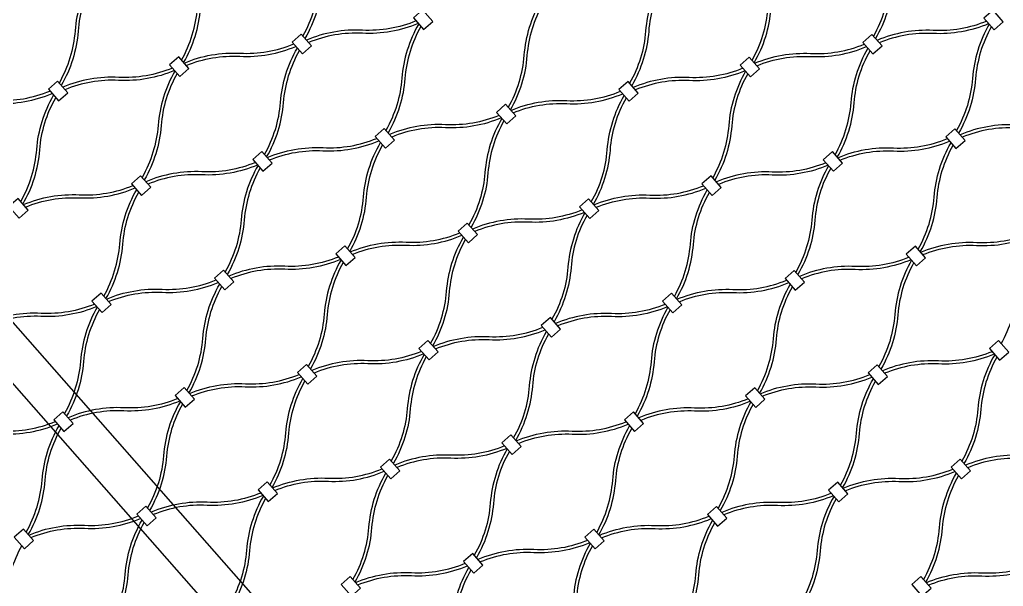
# Model space of a CAD drawing. Header units: millimetres. Extents: x 832728086 to 834530684, y 817551485 to 818349469.
# Drawn here: x 834422720.6 to 834423207.6, y 817820864.4 to 817821144.7 of the extents above; entities that cross this region are included whole.
import ezdxf

# ---------------------------------------------------------------- set-up
doc = ezdxf.new("R2010")
doc.units = ezdxf.units.MM
doc.header["$LTSCALE"] = 100
doc.layers.add('056-Railing-l', color=6, linetype='Continuous', lineweight=25)
doc.layers.add('mesh- l', color=8, linetype='Continuous')

msp = doc.modelspace()

# ---------------------------------------------------------------- linework, layer by layer
at = {"layer": '056-Railing-l'}
for points in [[(834422513.0103, 817821226.8664), (834423032.9597, 817820636.0652)], [(834422497.9966, 817821213.6532), (834423017.946, 817820622.852)]]:
    msp.add_lwpolyline(points, dxfattribs=at)
at = {"layer": 'mesh- l'}
for points in [[(834422877.0873, 817821189.2879, 0.05643381), (834422871.3957, 817821176.3419, 0.05608633), (834422868.733, 817821162.4518, -0.05520174), (834422866.1999, 817821149.1107, -0.05548959), (834422860.8024, 817821136.651)], [(834422878.1542, 817821188.0757, 0.05541212), (834422872.7703, 817821175.6276, 0.05509445), (834422870.243, 817821162.3016, -0.0561917), (834422867.5743, 817821148.3965, -0.05650781), (834422861.869, 817821135.439)], [(834423159.5942, 817821189.1761, 0.05643381), (834423153.9026, 817821176.23, 0.05608633), (834423151.2399, 817821162.3399, -0.05520174), (834423148.7068, 817821148.9988, -0.05548959), (834423143.3093, 817821136.5391)], [(834423160.6611, 817821187.9639, 0.05541212), (834423155.2772, 817821175.5157, 0.05509445), (834423152.7499, 817821162.1898, -0.0561917), (834423150.0813, 817821148.2846, -0.05650781), (834423144.3759, 817821135.3272)], [(834422800.7211, 817821124.6964, 0.05541212), (834422806.1051, 817821137.1445, 0.05509445), (834422808.6324, 817821150.4705, -0.0561917), (834422811.301, 817821164.3757, -0.05650781), (834422817.0064, 817821177.3331)], [(834422801.788, 817821123.4842, 0.05643381), (834422807.4796, 817821136.4302, 0.05608633), (834422810.1423, 817821150.3204, -0.05520174), (834422812.6754, 817821163.6614, -0.05548959), (834422818.073, 817821176.1211)], [(834423083.2281, 817821124.5846, 0.05541212), (834423088.612, 817821137.0327, 0.05509445), (834423091.1393, 817821150.3587, -0.0561917), (834423093.8079, 817821164.2638, -0.05650781), (834423099.5133, 817821177.2212)], [(834423084.2949, 817821123.3724, 0.05643381), (834423089.9865, 817821136.3184, 0.05608633), (834423092.6493, 817821150.2085, -0.05520174), (834423095.1823, 817821163.5496, -0.05548959), (834423100.5799, 817821176.0093)], [(834422756.3941, 817821165.9819, 0.05643381), (834422750.7025, 817821153.0358, 0.05608633), (834422748.0398, 817821139.1457, -0.05520174), (834422745.5067, 817821125.8046, -0.05548959), (834422740.1092, 817821113.3449)], [(834423038.9011, 817821165.8701, 0.05643381), (834423033.2094, 817821152.924, 0.05608633), (834423030.5467, 817821139.0339, -0.05520174), (834423028.0136, 817821125.6928, -0.05548959), (834423022.6161, 817821113.2331)], [(834422757.461, 817821164.7697, 0.05541212), (834422752.0771, 817821152.3215, 0.05509445), (834422749.5498, 817821138.9956, -0.0561917), (834422746.8811, 817821125.0904, -0.05650781), (834422741.1758, 817821112.133)], [(834423039.9679, 817821164.6578, 0.05541212), (834423034.584, 817821152.2097, 0.05509445), (834423032.0567, 817821138.8837, -0.0561917), (834423029.3881, 817821124.9786, -0.05650781), (834423023.6827, 817821112.0212)], [(834422962.5349, 817821101.2785, 0.05541212), (834422967.9188, 817821113.7267, 0.05509445), (834422970.4461, 817821127.0527, -0.0561917), (834422973.1147, 817821140.9578, -0.05650781), (834422978.8201, 817821153.9152)], [(834422963.6017, 817821100.0663, 0.05643381), (834422969.2933, 817821113.0124, 0.05608633), (834422971.9561, 817821126.9025, -0.05520174), (834422974.4892, 817821140.2436, -0.05548959), (834422979.8867, 817821152.7033)], [(834422916.9102, 817821144.0385, -0.05541212), (834422903.8789, 817821140.2798, -0.05509445), (834422890.3398, 817821139.4662, 0.0561917), (834422876.2083, 817821138.5859, 0.05650781), (834422862.631, 817821134.5731)], [(834422917.9771, 817821142.8263, -0.05643381), (834422904.4128, 817821138.8257, -0.05608633), (834422890.2969, 817821137.9494, 0.05520174), (834422876.7421, 817821137.1319, 0.05548959), (834422863.6976, 817821133.3612)], [(834422918.2079, 817821142.564, 0.05643381), (834422912.5163, 817821129.618, 0.05608633), (834422909.8535, 817821115.7279, -0.05520174), (834422907.3204, 817821102.3868, -0.05548959), (834422901.9229, 817821089.9271)], [(834422919.2747, 817821141.3518, 0.05541212), (834422913.8908, 817821128.9037, 0.05509445), (834422911.3635, 817821115.5777, -0.0561917), (834422908.6949, 817821101.6726, -0.05650781), (834422902.9895, 817821088.7151)], [(834423199.4171, 817821143.9266, -0.05541212), (834423186.3858, 817821140.168, -0.05509445), (834423172.8468, 817821139.3544, 0.0561917), (834423158.7152, 817821138.4741, 0.05650781), (834423145.1379, 817821134.4613)], [(834423200.484, 817821142.7144, -0.05643381), (834423186.9197, 817821138.7138, -0.05608633), (834423172.8038, 817821137.8375, 0.05520174), (834423159.249, 817821137.0201, 0.05548959), (834423146.2045, 817821133.2494)], [(834423200.7148, 817821142.4522, 0.05643381), (834423195.0232, 817821129.5062, 0.05608633), (834423192.3604, 817821115.616, -0.05520174), (834423189.8273, 817821102.275, -0.05548959), (834423184.4298, 817821089.8153)], [(834423201.7816, 817821141.24, 0.05541212), (834423196.3977, 817821128.7918, 0.05509445), (834423193.8704, 817821115.4659, -0.0561917), (834423191.2018, 817821101.5607, -0.05650781), (834423185.4964, 817821088.6033)], [(834422802.0188, 817821123.222, -0.05643381), (834422815.5831, 817821127.2225, -0.05608633), (834422829.6989, 817821128.0988, 0.05520174), (834422843.2537, 817821128.9163, 0.05548959), (834422856.2982, 817821132.687)], [(834422803.0856, 817821122.0097, -0.05541212), (834422816.1169, 817821125.7684, -0.05509445), (834422829.656, 817821126.582, 0.0561917), (834422843.7875, 817821127.4623, 0.05650781), (834422857.3648, 817821131.4751)], [(834423084.5257, 817821123.1101, -0.05643381), (834423098.09, 817821127.1107, -0.05608633), (834423112.2058, 817821127.987, 0.05520174), (834423125.7606, 817821128.8045, 0.05548959), (834423138.8052, 817821132.5752)], [(834423085.5925, 817821121.8979, -0.05541212), (834423098.6239, 817821125.6566, -0.05509445), (834423112.1629, 817821126.4702, 0.0561917), (834423126.2944, 817821127.3504, 0.05650781), (834423139.8718, 817821131.3632)], [(834422841.8417, 817821077.9725, 0.05541212), (834422847.2256, 817821090.4207, 0.05509445), (834422849.7529, 817821103.7466, -0.0561917), (834422852.4215, 817821117.6518, -0.05650781), (834422858.1269, 817821130.6092)], [(834422842.9085, 817821076.7603, 0.05643381), (834422848.6001, 817821089.7063, 0.05608633), (834422851.2629, 817821103.5965, -0.05520174), (834422853.796, 817821116.9375, -0.05548959), (834422859.1935, 817821129.3972)], [(834423124.3486, 817821077.8607, 0.05541212), (834423129.7325, 817821090.3088, 0.05509445), (834423132.2598, 817821103.6348, -0.0561917), (834423134.9284, 817821117.5399, -0.05650781), (834423140.6338, 817821130.4973)], [(834423125.4154, 817821076.6485, 0.05643381), (834423131.107, 817821089.5945, 0.05608633), (834423133.7698, 817821103.4846, -0.05520174), (834423136.3029, 817821116.8257, -0.05548959), (834423141.7004, 817821129.2854)], [(834422796.217, 817821120.7324, -0.05541212), (834422783.1857, 817821116.9738, -0.05509445), (834422769.6466, 817821116.1602, 0.0561917), (834422755.5151, 817821115.2799, 0.05650781), (834422741.9378, 817821111.2671)], [(834422797.2839, 817821119.5202, -0.05643381), (834422783.7196, 817821115.5196, -0.05608633), (834422769.6037, 817821114.6433, 0.05520174), (834422756.0489, 817821113.8259, 0.05548959), (834422743.0044, 817821110.0552)], [(834422797.5147, 817821119.258, 0.05643381), (834422791.8231, 817821106.312, 0.05608633), (834422789.1603, 817821092.4218, -0.05520174), (834422786.6272, 817821079.0808, -0.05548959), (834422781.2297, 817821066.6211)], [(834422798.5815, 817821118.0458, 0.05541212), (834422793.1976, 817821105.5976, 0.05509445), (834422790.6703, 817821092.2717, -0.0561917), (834422788.0017, 817821078.3665, -0.05650781), (834422782.2963, 817821065.4091)], [(834423078.724, 817821120.6206, -0.05541212), (834423065.6926, 817821116.862, -0.05509445), (834423052.1536, 817821116.0483, 0.0561917), (834423038.022, 817821115.1681, 0.05650781), (834423024.4447, 817821111.1553)], [(834423079.7908, 817821119.4084, -0.05643381), (834423066.2265, 817821115.4078, -0.05608633), (834423052.1106, 817821114.5315, 0.05520174), (834423038.5558, 817821113.714, 0.05548959), (834423025.5113, 817821109.9433)], [(834423080.0216, 817821119.1462, 0.05643381), (834423074.33, 817821106.2001, 0.05608633), (834423071.6672, 817821092.31, -0.05520174), (834423069.1341, 817821078.9689, -0.05548959), (834423063.7366, 817821066.5092)], [(834423081.0884, 817821117.934, 0.05541212), (834423075.7045, 817821105.4858, 0.05509445), (834423073.1772, 817821092.1598, -0.0561917), (834423070.5086, 817821078.2547, -0.05650781), (834423064.8032, 817821065.2973)], [(834422681.3256, 817821099.9159, -0.05643381), (834422694.8899, 817821103.9165, -0.05608633), (834422709.0057, 817821104.7928, 0.05520174), (834422722.5605, 817821105.6103, 0.05548959), (834422735.605, 817821109.381)], [(834422682.3924, 817821098.7037, -0.05541212), (834422695.4237, 817821102.4624, -0.05509445), (834422708.9628, 817821103.276, 0.0561917), (834422723.0943, 817821104.1563, 0.05650781), (834422736.6716, 817821108.1691)], [(834422721.1485, 817821054.6665, 0.05541212), (834422726.5324, 817821067.1146, 0.05509445), (834422729.0597, 817821080.4406, -0.0561917), (834422731.7283, 817821094.3457, -0.05650781), (834422737.4337, 817821107.3032)], [(834422963.8325, 817821099.8041, -0.05643381), (834422977.3968, 817821103.8047, -0.05608633), (834422991.5126, 817821104.681, 0.05520174), (834423005.0674, 817821105.4985, 0.05548959), (834423018.112, 817821109.2692)], [(834422964.8993, 817821098.5919, -0.05541212), (834422977.9307, 817821102.3505, -0.05509445), (834422991.4697, 817821103.1642, 0.0561917), (834423005.6012, 817821104.0444, 0.05650781), (834423019.1786, 817821108.0572)], [(834423003.6554, 817821054.5547, 0.05541212), (834423009.0393, 817821067.0028, 0.05509445), (834423011.5666, 817821080.3288, -0.0561917), (834423014.2352, 817821094.2339, -0.05650781), (834423019.9406, 817821107.1913)], [(834422722.2153, 817821053.4543, 0.05643381), (834422727.9069, 817821066.4003, 0.05608633), (834422730.5697, 817821080.2904, -0.05520174), (834422733.1028, 817821093.6315, -0.05548959), (834422738.5003, 817821106.0912)], [(834423004.7222, 817821053.3424, 0.05643381), (834423010.4138, 817821066.2885, 0.05608633), (834423013.0766, 817821080.1786, -0.05520174), (834423015.6097, 817821093.5197, -0.05548959), (834423021.0072, 817821105.9794)], [(834422958.0308, 817821097.3146, -0.05541212), (834422944.9994, 817821093.5559, -0.05509445), (834422931.4604, 817821092.7423, 0.0561917), (834422917.3288, 817821091.862, 0.05650781), (834422903.7515, 817821087.8493)], [(834422959.0976, 817821096.1024, -0.05643381), (834422945.5333, 817821092.1018, -0.05608633), (834422931.4174, 817821091.2255, 0.05520174), (834422917.8626, 817821090.408, 0.05548959), (834422904.8181, 817821086.6373)], [(834422959.3284, 817821095.8401, 0.05643381), (834422953.6368, 817821082.8941, 0.05608633), (834422950.974, 817821069.004, -0.05520174), (834422948.4409, 817821055.6629, -0.05548959), (834422943.0434, 817821043.2032)], [(834422960.3952, 817821094.6279, 0.05541212), (834422955.0113, 817821082.1798, 0.05509445), (834422952.484, 817821068.8538, -0.0561917), (834422949.8154, 817821054.9487, -0.05650781), (834422944.11, 817821041.9913)], [(834423240.5377, 817821097.2028, -0.05541212), (834423227.5064, 817821093.4441, -0.05509445), (834423213.9673, 817821092.6305, 0.0561917), (834423199.8358, 817821091.7502, 0.05650781), (834423186.2584, 817821087.7374)], [(834423241.6045, 817821095.9905, -0.05643381), (834423228.0402, 817821091.99, -0.05608633), (834423213.9244, 817821091.1137, 0.05520174), (834423200.3696, 817821090.2962, 0.05548959), (834423187.325, 817821086.5255)], [(834422843.1393, 817821076.4981, -0.05643381), (834422856.7036, 817821080.4987, -0.05608633), (834422870.8194, 817821081.375, 0.05520174), (834422884.3742, 817821082.1924, 0.05548959), (834422897.4188, 817821085.9631)], [(834422844.2061, 817821075.2859, -0.05541212), (834422857.2375, 817821079.0445, -0.05509445), (834422870.7765, 817821079.8581, 0.0561917), (834422884.908, 817821080.7384, 0.05650781), (834422898.4854, 817821084.7512)], [(834422882.9622, 817821031.2486, 0.05541212), (834422888.3461, 817821043.6968, 0.05509445), (834422890.8734, 817821057.0227, -0.0561917), (834422893.542, 817821070.9279, -0.05650781), (834422899.2474, 817821083.8853)], [(834422884.029, 817821030.0364, 0.05643381), (834422889.7206, 817821042.9825, 0.05608633), (834422892.3834, 817821056.8726, -0.05520174), (834422894.9165, 817821070.2137, -0.05548959), (834422900.314, 817821082.6734)], [(834423125.6462, 817821076.3862, -0.05643381), (834423139.2105, 817821080.3868, -0.05608633), (834423153.3264, 817821081.2631, 0.05520174), (834423166.8812, 817821082.0806, 0.05548959), (834423179.9257, 817821085.8513)], [(834423126.7131, 817821075.174, -0.05541212), (834423139.7444, 817821078.9327, -0.05509445), (834423153.2835, 817821079.7463, 0.0561917), (834423167.415, 817821080.6266, 0.05650781), (834423180.9923, 817821084.6394)], [(834423165.4691, 817821031.1368, 0.05541212), (834423170.853, 817821043.5849, 0.05509445), (834423173.3803, 817821056.9109, -0.0561917), (834423176.049, 817821070.816, -0.05650781), (834423181.7543, 817821083.7735)], [(834423166.536, 817821029.9246, 0.05643381), (834423172.2276, 817821042.8706, 0.05608633), (834423174.8903, 817821056.7607, -0.05520174), (834423177.4234, 817821070.1018, -0.05548959), (834423182.8209, 817821082.5615)], [(834422837.3376, 817821074.0086, -0.05541212), (834422824.3062, 817821070.2499, -0.05509445), (834422810.7672, 817821069.4363, 0.0561917), (834422796.6356, 817821068.556, 0.05650781), (834422783.0583, 817821064.5432)], [(834423119.8445, 817821073.8967, -0.05541212), (834423106.8132, 817821070.1381, -0.05509445), (834423093.2741, 817821069.3244, 0.0561917), (834423079.1426, 817821068.4442, 0.05650781), (834423065.5652, 817821064.4314)], [(834422838.4044, 817821072.7963, -0.05643381), (834422824.8401, 817821068.7958, -0.05608633), (834422810.7243, 817821067.9195, 0.05520174), (834422797.1694, 817821067.102, 0.05548959), (834422784.1249, 817821063.3313)], [(834422838.6352, 817821072.5341, 0.05643381), (834422832.9436, 817821059.5881, 0.05608633), (834422830.2808, 817821045.6979, -0.05520174), (834422827.7477, 817821032.3569, -0.05548959), (834422822.3502, 817821019.8972)], [(834422839.702, 817821071.3219, 0.05541212), (834422834.3181, 817821058.8738, 0.05509445), (834422831.7908, 817821045.5478, -0.0561917), (834422829.1222, 817821031.6426, -0.05650781), (834422823.4168, 817821018.6852)], [(834423120.9113, 817821072.6845, -0.05643381), (834423107.347, 817821068.6839, -0.05608633), (834423093.2312, 817821067.8076, 0.05520174), (834423079.6764, 817821066.9901, 0.05548959), (834423066.6318, 817821063.2195)], [(834423121.1421, 817821072.4223, 0.05643381), (834423115.4505, 817821059.4762, 0.05608633), (834423112.7878, 817821045.5861, -0.05520174), (834423110.2547, 817821032.245, -0.05548959), (834423104.8571, 817821019.7853)], [(834423122.2089, 817821071.2101, 0.05541212), (834423116.825, 817821058.7619, 0.05509445), (834423114.2977, 817821045.436, -0.0561917), (834423111.6291, 817821031.5308, -0.05650781), (834423105.9237, 817821018.5734)], [(834422722.4461, 817821053.192, -0.05643381), (834422736.0104, 817821057.1926, -0.05608633), (834422750.1262, 817821058.0689, 0.05520174), (834422763.6811, 817821058.8864, 0.05548959), (834422776.7256, 817821062.6571)], [(834422723.5129, 817821051.9798, -0.05541212), (834422736.5443, 817821055.7385, -0.05509445), (834422750.0833, 817821056.5521, 0.0561917), (834422764.2149, 817821057.4324, 0.05650781), (834422777.7922, 817821061.4452)], [(834422762.269, 817821007.9426, 0.05541212), (834422767.6529, 817821020.3907, 0.05509445), (834422770.1802, 817821033.7167, -0.0561917), (834422772.8488, 817821047.6218, -0.05650781), (834422778.5542, 817821060.5793)], [(834422763.3358, 817821006.7304, 0.05643381), (834422769.0274, 817821019.6764, 0.05608633), (834422771.6902, 817821033.5665, -0.05520174), (834422774.2233, 817821046.9076, -0.05548959), (834422779.6208, 817821059.3673)], [(834423004.953, 817821053.0802, -0.05643381), (834423018.5173, 817821057.0808, -0.05608633), (834423032.6332, 817821057.9571, 0.05520174), (834423046.188, 817821058.7746, 0.05548959), (834423059.2325, 817821062.5453)], [(834423006.0199, 817821051.868, -0.05541212), (834423019.0512, 817821055.6267, -0.05509445), (834423032.5903, 817821056.4403, 0.0561917), (834423046.7218, 817821057.3205, 0.05650781), (834423060.2991, 817821061.3333)], [(834423044.7759, 817821007.8308, 0.05541212), (834423050.1598, 817821020.2789, 0.05509445), (834423052.6871, 817821033.6049, -0.0561917), (834423055.3558, 817821047.51, -0.05650781), (834423061.0611, 817821060.4674)], [(834423045.8428, 817821006.6185, 0.05643381), (834423051.5344, 817821019.5646, 0.05608633), (834423054.1971, 817821033.4547, -0.05520174), (834423056.7302, 817821046.7958, -0.05548959), (834423062.1277, 817821059.2555)], [(834422999.1513, 817821050.5907, -0.05541212), (834422986.12, 817821046.832, -0.05509445), (834422972.5809, 817821046.0184, 0.0561917), (834422958.4494, 817821045.1382, 0.05650781), (834422944.8721, 817821041.1254)], [(834423000.2181, 817821049.3785, -0.05643381), (834422986.6538, 817821045.3779, -0.05608633), (834422972.538, 817821044.5016, 0.05520174), (834422958.9832, 817821043.6841, 0.05548959), (834422945.9386, 817821039.9134)], [(834423000.4489, 817821049.1163, 0.05643381), (834422994.7573, 817821036.1702, 0.05608633), (834422992.0946, 817821022.2801, -0.05520174), (834422989.5615, 817821008.939, -0.05548959), (834422984.1639, 817820996.4793)], [(834423001.5157, 817821047.904, 0.05541212), (834422996.1318, 817821035.4559, 0.05509445), (834422993.6045, 817821022.1299, -0.0561917), (834422990.9359, 817821008.2248, -0.05650781), (834422985.2305, 817820995.2674)], [(834422884.2598, 817821029.7742, -0.05643381), (834422897.8241, 817821033.7748, -0.05608633), (834422911.94, 817821034.6511, 0.05520174), (834422925.4948, 817821035.4686, 0.05548959), (834422938.5393, 817821039.2392)], [(834423166.7667, 817821029.6624, -0.05643381), (834423180.331, 817821033.6629, -0.05608633), (834423194.4469, 817821034.5392, 0.05520174), (834423208.0017, 817821035.3567, 0.05548959), (834423221.0462, 817821039.1274)], [(834422885.3267, 817821028.562, -0.05541212), (834422898.358, 817821032.3206, -0.05509445), (834422911.8971, 817821033.1342, 0.0561917), (834422926.0286, 817821034.0145, 0.05650781), (834422939.6059, 817821038.0273)], [(834422924.0827, 817820984.5247, 0.05541212), (834422929.4666, 817820996.9729, 0.05509445), (834422931.9939, 817821010.2989, -0.0561917), (834422934.6626, 817821024.204, -0.05650781), (834422940.3679, 817821037.1614)], [(834422925.1496, 817820983.3125, 0.05643381), (834422930.8412, 817820996.2586, 0.05608633), (834422933.5039, 817821010.1487, -0.05520174), (834422936.037, 817821023.4898, -0.05548959), (834422941.4345, 817821035.9495)], [(834423167.8336, 817821028.4501, -0.05541212), (834423180.8649, 817821032.2088, -0.05509445), (834423194.404, 817821033.0224, 0.0561917), (834423208.5355, 817821033.9027, 0.05650781), (834423222.1128, 817821037.9155)], [(834423206.5896, 817820984.4129, 0.05541212), (834423211.9736, 817820996.8611, 0.05509445), (834423214.5008, 817821010.187, -0.0561917), (834423217.1695, 817821024.0922, -0.05650781), (834423222.8749, 817821037.0496)], [(834422878.4581, 817821027.2847, -0.05541212), (834422865.4268, 817821023.526, -0.05509445), (834422851.8877, 817821022.7124, 0.0561917), (834422837.7562, 817821021.8321, 0.05650781), (834422824.1789, 817821017.8193)], [(834422879.5249, 817821026.0724, -0.05643381), (834422865.9606, 817821022.0719, -0.05608633), (834422851.8448, 817821021.1956, 0.05520174), (834422838.29, 817821020.3781, 0.05548959), (834422825.2455, 817821016.6074)], [(834422879.7557, 817821025.8102, 0.05643381), (834422874.0641, 817821012.8642, 0.05608633), (834422871.4014, 817820998.9741, -0.05520174), (834422868.8683, 817820985.633, -0.05548959), (834422863.4707, 817820973.1733)], [(834422880.8225, 817821024.598, 0.05541212), (834422875.4386, 817821012.1499, 0.05509445), (834422872.9113, 817820998.8239, -0.0561917), (834422870.2427, 817820984.9188, -0.05650781), (834422864.5373, 817820971.9613)], [(834423160.965, 817821027.1728, -0.05541212), (834423147.9337, 817821023.4142, -0.05509445), (834423134.3946, 817821022.6006, 0.0561917), (834423120.2631, 817821021.7203, 0.05650781), (834423106.6858, 817821017.7075)], [(834423162.0318, 817821025.9606, -0.05643381), (834423148.4676, 817821021.96, -0.05608633), (834423134.3517, 817821021.0837, 0.05520174), (834423120.7969, 817821020.2663, 0.05548959), (834423107.7524, 817821016.4956)], [(834423162.2626, 817821025.6984, 0.05643381), (834423156.571, 817821012.7524, 0.05608633), (834423153.9083, 817820998.8622, -0.05520174), (834423151.3752, 817820985.5212, -0.05548959), (834423145.9776, 817820973.0615)], [(834423163.3295, 817821024.4862, 0.05541212), (834423157.9455, 817821012.038, 0.05509445), (834423155.4183, 817820998.7121, -0.0561917), (834423152.7496, 817820984.8069, -0.05650781), (834423147.0442, 817820971.8495)], [(834422763.5666, 817821006.4682, -0.05643381), (834422777.1309, 817821010.4687, -0.05608633), (834422791.2468, 817821011.345, 0.05520174), (834422804.8016, 817821012.1625, 0.05548959), (834422817.8461, 817821015.9332)], [(834422764.6335, 817821005.2559, -0.05541212), (834422777.6648, 817821009.0146, -0.05509445), (834422791.2039, 817821009.8282, 0.0561917), (834422805.3354, 817821010.7085, 0.05650781), (834422818.9127, 817821014.7213)], [(834423046.0735, 817821006.3563, -0.05643381), (834423059.6378, 817821010.3569, -0.05608633), (834423073.7537, 817821011.2332, 0.05520174), (834423087.3085, 817821012.0507, 0.05548959), (834423100.353, 817821015.8214)], [(834423047.1404, 817821005.1441, -0.05541212), (834423060.1717, 817821008.9028, -0.05509445), (834423073.7108, 817821009.7164, 0.0561917), (834423087.8423, 817821010.5966, 0.05650781), (834423101.4196, 817821014.6094)], [(834422803.3895, 817820961.2187, 0.05541212), (834422808.7734, 817820973.6669, 0.05509445), (834422811.3007, 817820986.9928, -0.0561917), (834422813.9694, 817821000.898, -0.05650781), (834422819.6747, 817821013.8554)], [(834422804.4564, 817820960.0065, 0.05643381), (834422810.148, 817820972.9525, 0.05608633), (834422812.8107, 817820986.8427, -0.05520174), (834422815.3438, 817821000.1837, -0.05548959), (834422820.7413, 817821012.6434)], [(834423085.8964, 817820961.1069, 0.05541212), (834423091.2804, 817820973.555, 0.05509445), (834423093.8076, 817820986.881, -0.0561917), (834423096.4763, 817821000.7861, -0.05650781), (834423102.1817, 817821013.7435)], [(834423086.9633, 817820959.8947, 0.05643381), (834423092.6549, 817820972.8407, 0.05608633), (834423095.3176, 817820986.7308, -0.05520174), (834423097.8507, 817821000.0719, -0.05548959), (834423103.2483, 817821012.5316)], [(834422757.7649, 817821003.9786, -0.05541212), (834422744.7336, 817821000.22, -0.05509445), (834422731.1945, 817820999.4064, 0.0561917), (834422717.063, 817820998.5261, 0.05650781), (834422703.4857, 817820994.5133)], [(834422758.8317, 817821002.7664, -0.05643381), (834422745.2674, 817820998.7658, -0.05608633), (834422731.1516, 817820997.8895, 0.05520174), (834422717.5968, 817820997.0721, 0.05548959), (834422704.5523, 817820993.3014)], [(834422759.0625, 817821002.5042, 0.05643381), (834422753.3709, 817820989.5582, 0.05608633), (834422750.7082, 817820975.668, -0.05520174), (834422748.1751, 817820962.327, -0.05548959), (834422742.7775, 817820949.8673)], [(834422760.1293, 817821001.292, 0.05541212), (834422754.7454, 817820988.8438, 0.05509445), (834422752.2181, 817820975.5179, -0.0561917), (834422749.5495, 817820961.6127, -0.05650781), (834422743.8441, 817820948.6553)], [(834423040.2718, 817821003.8668, -0.05541212), (834423027.2405, 817821000.1082, -0.05509445), (834423013.7014, 817820999.2945, 0.0561917), (834422999.5699, 817820998.4143, 0.05650781), (834422985.9926, 817820994.4015)], [(834423041.3386, 817821002.6546, -0.05643381), (834423027.7744, 817820998.654, -0.05608633), (834423013.6585, 817820997.7777, 0.05520174), (834423000.1037, 817820996.9602, 0.05548959), (834422987.0592, 817820993.1895)], [(834423041.5694, 817821002.3924, 0.05643381), (834423035.8778, 817820989.4463, 0.05608633), (834423033.2151, 817820975.5562, -0.05520174), (834423030.682, 817820962.2151, -0.05548959), (834423025.2844, 817820949.7554)], [(834423042.6363, 817821001.1801, 0.05541212), (834423037.2523, 817820988.732, 0.05509445), (834423034.7251, 817820975.406, -0.0561917), (834423032.0564, 817820961.5009, -0.05650781), (834423026.351, 817820948.5435)], [(834422925.3803, 817820983.0503, -0.05643381), (834422938.9446, 817820987.0509, -0.05608633), (834422953.0605, 817820987.9272, 0.05520174), (834422966.6153, 817820988.7447, 0.05548959), (834422979.6598, 817820992.5154)], [(834422926.4472, 817820981.8381, -0.05541212), (834422939.4785, 817820985.5967, -0.05509445), (834422953.0176, 817820986.4104, 0.0561917), (834422967.1491, 817820987.2906, 0.05650781), (834422980.7264, 817820991.3034)], [(834422965.2032, 817820937.8009, 0.05541212), (834422970.5872, 817820950.249, 0.05509445), (834422973.1144, 817820963.575, -0.0561917), (834422975.7831, 817820977.4801, -0.05650781), (834422981.4885, 817820990.4375)], [(834422966.2701, 817820936.5886, 0.05643381), (834422971.9617, 817820949.5347, 0.05608633), (834422974.6244, 817820963.4248, -0.05520174), (834422977.1575, 817820976.7659, -0.05548959), (834422982.5551, 817820989.2256)], [(834422919.5786, 817820980.5608, -0.05541212), (834422906.5473, 817820976.8021, -0.05509445), (834422893.0082, 817820975.9885, 0.0561917), (834422878.8767, 817820975.1082, 0.05650781), (834422865.2994, 817820971.0954)], [(834423202.0855, 817820980.449, -0.05541212), (834423189.0542, 817820976.6903, -0.05509445), (834423175.5151, 817820975.8767, 0.0561917), (834423161.3836, 817820974.9964, 0.05650781), (834423147.8063, 817820970.9836)], [(834422920.6454, 817820979.3486, -0.05643381), (834422907.0812, 817820975.348, -0.05608633), (834422892.9653, 817820974.4717, 0.05520174), (834422879.4105, 817820973.6542, 0.05548959), (834422866.366, 817820969.8835)], [(834422920.8762, 817820979.0863, 0.05643381), (834422915.1846, 817820966.1403, 0.05608633), (834422912.5219, 817820952.2502, -0.05520174), (834422909.9888, 817820938.9091, -0.05548959), (834422904.5912, 817820926.4494)], [(834422921.9431, 817820977.8741, 0.05541212), (834422916.5591, 817820965.426, 0.05509445), (834422914.0319, 817820952.1, -0.0561917), (834422911.3632, 817820938.1949, -0.05650781), (834422905.6578, 817820925.2375)], [(834423203.1524, 817820979.2367, -0.05643381), (834423189.5881, 817820975.2362, -0.05608633), (834423175.4722, 817820974.3598, 0.05520174), (834423161.9174, 817820973.5424, 0.05548959), (834423148.8729, 817820969.7717)], [(834423203.3831, 817820978.9745, 0.05643381), (834423197.6915, 817820966.0285, 0.05608633), (834423195.0288, 817820952.1383, -0.05520174), (834423192.4957, 817820938.7973, -0.05548959), (834423187.0982, 817820926.3376)], [(834423204.45, 817820977.7623, 0.05541212), (834423199.0661, 817820965.3142, 0.05509445), (834423196.5388, 817820951.9882, -0.0561917), (834423193.8701, 817820938.083, -0.05650781), (834423188.1648, 817820925.1256)], [(834422804.6871, 817820959.7443, -0.05643381), (834422818.2514, 817820963.7448, -0.05608633), (834422832.3673, 817820964.6212, 0.05520174), (834422845.9221, 817820965.4386, 0.05548959), (834422858.9666, 817820969.2093)], [(834422805.754, 817820958.532, -0.05541212), (834422818.7853, 817820962.2907, -0.05509445), (834422832.3244, 817820963.1043, 0.0561917), (834422846.4559, 817820963.9846, 0.05650781), (834422860.0332, 817820967.9974)], [(834422844.51, 817820914.4948, 0.05541212), (834422849.894, 817820926.943, 0.05509445), (834422852.4212, 817820940.2689, -0.0561917), (834422855.0899, 817820954.1741, -0.05650781), (834422860.7953, 817820967.1315)], [(834422845.5769, 817820913.2826, 0.05643381), (834422851.2685, 817820926.2286, 0.05608633), (834422853.9312, 817820940.1188, -0.05520174), (834422856.4643, 817820953.4599, -0.05548959), (834422861.8619, 817820965.9196)], [(834423087.1941, 817820959.6324, -0.05643381), (834423100.7583, 817820963.633, -0.05608633), (834423114.8742, 817820964.5093, 0.05520174), (834423128.429, 817820965.3268, 0.05548959), (834423141.4735, 817820969.0975)], [(834423088.2609, 817820958.4202, -0.05541212), (834423101.2922, 817820962.1789, -0.05509445), (834423114.8313, 817820962.9925, 0.0561917), (834423128.9628, 817820963.8728, 0.05650781), (834423142.5401, 817820967.8856)], [(834423127.017, 817820914.383, 0.05541212), (834423132.4009, 817820926.8311, 0.05509445), (834423134.9282, 817820940.1571, -0.0561917), (834423137.5968, 817820954.0622, -0.05650781), (834423143.3022, 817820967.0197)], [(834423128.0838, 817820913.1708, 0.05643381), (834423133.7754, 817820926.1168, 0.05608633), (834423136.4381, 817820940.0069, -0.05520174), (834423138.9712, 817820953.348, -0.05548959), (834423144.3688, 817820965.8077)], [(834422798.8854, 817820957.2548, -0.05541212), (834422785.8541, 817820953.4961, -0.05509445), (834422772.315, 817820952.6825, 0.0561917), (834422758.1835, 817820951.8022, 0.05650781), (834422744.6062, 817820947.7894)], [(834422799.9522, 817820956.0425, -0.05643381), (834422786.388, 817820952.042, -0.05608633), (834422772.2721, 817820951.1657, 0.05520174), (834422758.7173, 817820950.3482, 0.05548959), (834422745.6728, 817820946.5775)], [(834423081.3923, 817820957.1429, -0.05541212), (834423068.361, 817820953.3843, -0.05509445), (834423054.8219, 817820952.5706, 0.0561917), (834423040.6904, 817820951.6904, 0.05650781), (834423027.1131, 817820947.6776)], [(834422800.183, 817820955.7803, 0.05643381), (834422794.4914, 817820942.8343, 0.05608633), (834422791.8287, 817820928.9441, -0.05520174), (834422789.2956, 817820915.6031, -0.05548959), (834422783.898, 817820903.1434)], [(834422801.2499, 817820954.5681, 0.05541212), (834422795.8659, 817820942.12, 0.05509445), (834422793.3387, 817820928.794, -0.0561917), (834422790.67, 817820914.8888, -0.05650781), (834422784.9646, 817820901.9314)], [(834423082.4592, 817820955.9307, -0.05643381), (834423068.8949, 817820951.9301, -0.05608633), (834423054.779, 817820951.0538, 0.05520174), (834423041.2242, 817820950.2363, 0.05548959), (834423028.1797, 817820946.4656)], [(834423082.6899, 817820955.6685, 0.05643381), (834423076.9983, 817820942.7224, 0.05608633), (834423074.3356, 817820928.8323, -0.05520174), (834423071.8025, 817820915.4912, -0.05548959), (834423066.405, 817820903.0315)], [(834423083.7568, 817820954.4563, 0.05541212), (834423078.3729, 817820942.0081, 0.05509445), (834423075.8456, 817820928.6822, -0.0561917), (834423073.1769, 817820914.777, -0.05650781), (834423067.4716, 817820901.8196)], [(834422683.9939, 817820936.4382, -0.05643381), (834422697.5582, 817820940.4388, -0.05608633), (834422711.6741, 817820941.3151, 0.05520174), (834422725.2289, 817820942.1326, 0.05548959), (834422738.2734, 817820945.9033)], [(834422685.0608, 817820935.226, -0.05541212), (834422698.0921, 817820938.9847, -0.05509445), (834422711.6312, 817820939.7983, 0.0561917), (834422725.7627, 817820940.6786, 0.05650781), (834422739.34, 817820944.6914)], [(834422723.8168, 817820891.1888, 0.05541212), (834422729.2008, 817820903.6369, 0.05509445), (834422731.728, 817820916.9629, -0.0561917), (834422734.3967, 817820930.868, -0.05650781), (834422740.1021, 817820943.8255)], [(834422724.8837, 817820889.9766, 0.05643381), (834422730.5753, 817820902.9226, 0.05608633), (834422733.238, 817820916.8127, -0.05520174), (834422735.7711, 817820930.1538, -0.05548959), (834422741.1687, 817820942.6135)], [(834422966.5009, 817820936.3264, -0.05643381), (834422980.0651, 817820940.327, -0.05608633), (834422994.181, 817820941.2033, 0.05520174), (834423007.7358, 817820942.0208, 0.05548959), (834423020.7803, 817820945.7915)], [(834422967.5677, 817820935.1142, -0.05541212), (834422980.599, 817820938.8728, -0.05509445), (834422994.1381, 817820939.6865, 0.0561917), (834423008.2696, 817820940.5667, 0.05650781), (834423021.8469, 817820944.5795)], [(834423006.3238, 817820891.077, 0.05541212), (834423011.7077, 817820903.5251, 0.05509445), (834423014.235, 817820916.8511, -0.0561917), (834423016.9036, 817820930.7562, -0.05650781), (834423022.609, 817820943.7136)], [(834423007.3906, 817820889.8647, 0.05643381), (834423013.0822, 817820902.8108, 0.05608633), (834423015.7449, 817820916.7009, -0.05520174), (834423018.278, 817820930.042, -0.05548959), (834423023.6756, 817820942.5017)], [(834422960.6991, 817820933.8369, -0.05541212), (834422947.6678, 817820930.0782, -0.05509445), (834422934.1287, 817820929.2646, 0.0561917), (834422919.9972, 817820928.3844, 0.05650781), (834422906.4199, 817820924.3716)], [(834422961.766, 817820932.6247, -0.05643381), (834422948.2017, 817820928.6241, -0.05608633), (834422934.0858, 817820927.7478, 0.05520174), (834422920.531, 817820926.9303, 0.05548959), (834422907.4865, 817820923.1596)], [(834422961.9967, 817820932.3625, 0.05643381), (834422956.3051, 817820919.4164, 0.05608633), (834422953.6424, 817820905.5263, -0.05520174), (834422951.1093, 817820892.1852, -0.05548959), (834422945.7118, 817820879.7255)], [(834423243.206, 817820933.7251, -0.05541212), (834423230.1747, 817820929.9664, -0.05509445), (834423216.6356, 817820929.1528, 0.0561917), (834423202.5041, 817820928.2725, 0.05650781), (834423188.9268, 817820924.2597)], [(834423244.2729, 817820932.5128, -0.05643381), (834423230.7086, 817820928.5123, -0.05608633), (834423216.5927, 817820927.636, 0.05520174), (834423203.0379, 817820926.8185, 0.05548959), (834423189.9934, 817820923.0478)], [(834422963.0636, 817820931.1502, 0.05541212), (834422957.6797, 817820918.7021, 0.05509445), (834422955.1524, 817820905.3761, -0.0561917), (834422952.4837, 817820891.471, -0.05650781), (834422946.7784, 817820878.5136)], [(834422845.8077, 817820913.0204, -0.05643381), (834422859.3719, 817820917.021, -0.05608633), (834422873.4878, 817820917.8973, 0.05520174), (834422887.0426, 817820918.7147, 0.05548959), (834422900.0871, 817820922.4854)], [(834423128.3146, 817820912.9086, -0.05643381), (834423141.8789, 817820916.9091, -0.05608633), (834423155.9947, 817820917.7854, 0.05520174), (834423169.5495, 817820918.6029, 0.05548959), (834423182.594, 817820922.3736)], [(834422846.8745, 817820911.8082, -0.05541212), (834422859.9058, 817820915.5668, -0.05509445), (834422873.4449, 817820916.3804, 0.0561917), (834422887.5764, 817820917.2607, 0.05650781), (834422901.1537, 817820921.2735)], [(834422885.6306, 817820867.7709, 0.05541212), (834422891.0145, 817820880.2191, 0.05509445), (834422893.5418, 817820893.545, -0.0561917), (834422896.2104, 817820907.4502, -0.05650781), (834422901.9158, 817820920.4076)], [(834422886.6974, 817820866.5587, 0.05643381), (834422892.389, 817820879.5048, 0.05608633), (834422895.0517, 817820893.3949, -0.05520174), (834422897.5848, 817820906.736, -0.05548959), (834422902.9824, 817820919.1957)], [(834423129.3814, 817820911.6963, -0.05541212), (834423142.4127, 817820915.455, -0.05509445), (834423155.9518, 817820916.2686, 0.0561917), (834423170.0833, 817820917.1489, 0.05650781), (834423183.6606, 817820921.1617)], [(834423168.1375, 817820867.6591, 0.05541212), (834423173.5214, 817820880.1072, 0.05509445), (834423176.0487, 817820893.4332, -0.0561917), (834423178.7173, 817820907.3384, -0.05650781), (834423184.4227, 817820920.2958)], [(834423169.2043, 817820866.4469, 0.05643381), (834423174.8959, 817820879.3929, 0.05608633), (834423177.5587, 817820893.2831, -0.05520174), (834423180.0918, 817820906.6241, -0.05548959), (834423185.4893, 817820919.0838)], [(834422840.0059, 817820910.5309, -0.05541212), (834422826.9746, 817820906.7722, -0.05509445), (834422813.4355, 817820905.9586, 0.0561917), (834422799.304, 817820905.0783, 0.05650781), (834422785.7267, 817820901.0655)], [(834422841.0728, 817820909.3186, -0.05643381), (834422827.5085, 817820905.3181, -0.05608633), (834422813.3926, 817820904.4418, 0.05520174), (834422799.8378, 817820903.6243, 0.05548959), (834422786.7933, 817820899.8536)], [(834422841.3035, 817820909.0564, 0.05643381), (834422835.6119, 817820896.1104, 0.05608633), (834422832.9492, 817820882.2203, -0.05520174), (834422830.4161, 817820868.8792, -0.05548959), (834422825.0186, 817820856.4195)], [(834422842.3704, 817820907.8442, 0.05541212), (834422836.9865, 817820895.3961, 0.05509445), (834422834.4592, 817820882.0701, -0.0561917), (834422831.7905, 817820868.165, -0.05650781), (834422826.0852, 817820855.2075)], [(834423122.5128, 817820910.419, -0.05541212), (834423109.4815, 817820906.6604, -0.05509445), (834423095.9424, 817820905.8468, 0.0561917), (834423081.8109, 817820904.9665, 0.05650781), (834423068.2336, 817820900.9537)], [(834423123.5797, 817820909.2068, -0.05643381), (834423110.0154, 817820905.2062, -0.05608633), (834423095.8995, 817820904.3299, 0.05520174), (834423082.3447, 817820903.5125, 0.05548959), (834423069.3002, 817820899.7418)], [(834423123.8105, 817820908.9446, 0.05643381), (834423118.1189, 817820895.9986, 0.05608633), (834423115.4561, 817820882.1084, -0.05520174), (834423112.923, 817820868.7673, -0.05548959), (834423107.5255, 817820856.3076)], [(834423124.8773, 817820907.7324, 0.05541212), (834423119.4934, 817820895.2842, 0.05509445), (834423116.9661, 817820881.9583, -0.0561917), (834423114.2975, 817820868.0531, -0.05650781), (834423108.5921, 817820855.0957)], [(834422725.1145, 817820889.7144, -0.05643381), (834422738.6787, 817820893.7149, -0.05608633), (834422752.7946, 817820894.5912, 0.05520174), (834422766.3494, 817820895.4087, 0.05548959), (834422779.3939, 817820899.1794)], [(834422726.1813, 817820888.5021, -0.05541212), (834422739.2126, 817820892.2608, -0.05509445), (834422752.7517, 817820893.0744, 0.0561917), (834422766.8832, 817820893.9547, 0.05650781), (834422780.4605, 817820897.9675)], [(834423007.6214, 817820889.6025, -0.05643381), (834423021.1857, 817820893.6031, -0.05608633), (834423035.3015, 817820894.4794, 0.05520174), (834423048.8563, 817820895.2969, 0.05548959), (834423061.9008, 817820899.0676)], [(834423008.6882, 817820888.3903, -0.05541212), (834423021.7195, 817820892.149, -0.05509445), (834423035.2586, 817820892.9626, 0.0561917), (834423049.3901, 817820893.8428, 0.05650781), (834423062.9674, 817820897.8556)], [(834422764.9374, 817820844.4649, 0.05541212), (834422770.3213, 817820856.913, 0.05509445), (834422772.8486, 817820870.239, -0.0561917), (834422775.5172, 817820884.1442, -0.05650781), (834422781.2226, 817820897.1016)], [(834422766.0042, 817820843.2527, 0.05643381), (834422771.6958, 817820856.1987, 0.05608633), (834422774.3585, 817820870.0889, -0.05520174), (834422776.8916, 817820883.4299, -0.05548959), (834422782.2892, 817820895.8896)], [(834423047.4443, 817820844.3531, 0.05541212), (834423052.8282, 817820856.8012, 0.05509445), (834423055.3555, 817820870.1272, -0.0561917), (834423058.0241, 817820884.0323, -0.05650781), (834423063.7295, 817820896.9897)], [(834423048.5111, 817820843.1409, 0.05643381), (834423054.2027, 817820856.0869, 0.05608633), (834423056.8655, 817820869.977, -0.05520174), (834423059.3986, 817820883.3181, -0.05548959), (834423064.7961, 817820895.7778)], [(834422721.6772, 817820884.5382, 0.05541212), (834422716.2933, 817820872.09, 0.05509445), (834422713.766, 817820858.7641, -0.0561917), (834422711.0973, 817820844.8589, -0.05650781), (834422705.392, 817820831.9015)], [(834423001.8196, 817820887.113, -0.05541212), (834422988.7883, 817820883.3544, -0.05509445), (834422975.2492, 817820882.5407, 0.0561917), (834422961.1177, 817820881.6605, 0.05650781), (834422947.5404, 817820877.6477)], [(834423002.8865, 817820885.9008, -0.05643381), (834422989.3222, 817820881.9002, -0.05608633), (834422975.2063, 817820881.0239, 0.05520174), (834422961.6515, 817820880.2064, 0.05548959), (834422948.607, 817820876.4357)], [(834423003.1173, 817820885.6386, 0.05643381), (834422997.4257, 817820872.6925, 0.05608633), (834422994.7629, 817820858.8024, -0.05520174), (834422992.2298, 817820845.4613, -0.05548959), (834422986.8323, 817820833.0016)], [(834423004.1841, 817820884.4263, 0.05541212), (834422998.8002, 817820871.9782, 0.05509445), (834422996.2729, 817820858.6522, -0.0561917), (834422993.6043, 817820844.7471, -0.05650781), (834422987.8989, 817820831.7897)], [(834422886.9282, 817820866.2965, -0.05643381), (834422900.4925, 817820870.2971, -0.05608633), (834422914.6083, 817820871.1734, 0.05520174), (834422928.1631, 817820871.9909, 0.05548959), (834422941.2077, 817820875.7616)], [(834422887.995, 817820865.0843, -0.05541212), (834422901.0263, 817820868.8429, -0.05509445), (834422914.5654, 817820869.6566, 0.0561917), (834422928.6969, 817820870.5368, 0.05650781), (834422942.2742, 817820874.5496)], [(834422926.7511, 817820821.0471, 0.05541212), (834422932.135, 817820833.4952, 0.05509445), (834422934.6623, 817820846.8212, -0.0561917), (834422937.3309, 817820860.7263, -0.05650781), (834422943.0363, 817820873.6837)], [(834423169.4351, 817820866.1847, -0.05643381), (834423182.9994, 817820870.1852, -0.05608633), (834423197.1152, 817820871.0616, 0.05520174), (834423210.6701, 817820871.879, 0.05548959), (834423223.7146, 817820875.6497)], [(834423170.5019, 817820864.9724, -0.05541212), (834423183.5333, 817820868.7311, -0.05509445), (834423197.0723, 817820869.5447, 0.0561917), (834423211.2039, 817820870.425, 0.05650781), (834423224.7812, 817820874.4378)], [(834422927.8179, 817820819.8348, 0.05643381), (834422933.5095, 817820832.7809, 0.05608633), (834422936.1723, 817820846.671, -0.05520174), (834422938.7054, 817820860.0121, -0.05548959), (834422944.1029, 817820872.4718)]]:
    msp.add_lwpolyline(points, format="xyb", dxfattribs=at)
for points in [[(834422925.1287, 817821143.782), (834422920.0645, 817821149.5362), (834422915.5604, 817821145.5723), (834422920.6245, 817821139.818)], [(834423207.6356, 817821143.6702), (834423202.5714, 817821149.4244), (834423198.0673, 817821145.4604), (834423203.1315, 817821139.7062)], [(834422865.0857, 817821131.784), (834422860.0215, 817821137.5382), (834422855.5174, 817821133.5742), (834422860.5816, 817821127.82)], [(834423147.5926, 817821131.6721), (834423142.5284, 817821137.4264), (834423138.0243, 817821133.4624), (834423143.0885, 817821127.7082)], [(834422804.4355, 817821120.476), (834422799.3713, 817821126.2302), (834422794.8672, 817821122.2662), (834422799.9313, 817821116.512)], [(834423086.9424, 817821120.3641), (834423081.8782, 817821126.1184), (834423077.3741, 817821122.1544), (834423082.4383, 817821116.4002)], [(834423086.9424, 817821120.3641), (834423081.8782, 817821126.1184), (834423077.3741, 817821122.1544), (834423082.4383, 817821116.4002)], [(834422744.3925, 817821108.4779), (834422739.3283, 817821114.2322), (834422734.8242, 817821110.2682), (834422739.8884, 817821104.514)], [(834423026.8994, 817821108.3661), (834423021.8353, 817821114.1203), (834423017.3311, 817821110.1564), (834423022.3953, 817821104.4021)], [(834422966.2492, 817821097.0581), (834422961.185, 817821102.8123), (834422956.6809, 817821098.8484), (834422961.7451, 817821093.0941)], [(834422906.2062, 817821085.0601), (834422901.1421, 817821090.8143), (834422896.6379, 817821086.8504), (834422901.7021, 817821081.0961)], [(834423188.7131, 817821084.9482), (834423183.649, 817821090.7025), (834423179.1449, 817821086.7385), (834423184.209, 817821080.9843)], [(834422845.556, 817821073.7521), (834422840.4918, 817821079.5063), (834422835.9877, 817821075.5423), (834422841.0519, 817821069.7881)], [(834423128.0629, 817821073.6402), (834423122.9987, 817821079.3945), (834423118.4946, 817821075.4305), (834423123.5588, 817821069.6763)], [(834423128.0629, 817821073.6402), (834423122.9987, 817821079.3945), (834423118.4946, 817821075.4305), (834423123.5588, 817821069.6763)], [(834422785.513, 817821061.7541), (834422780.4489, 817821067.5083), (834422775.9447, 817821063.5443), (834422781.0089, 817821057.7901)], [(834423068.0199, 817821061.6422), (834423062.9558, 817821067.3965), (834423058.4517, 817821063.4325), (834423063.5158, 817821057.6783)], [(834422724.8628, 817821050.446), (834422719.7986, 817821056.2003), (834422715.2945, 817821052.2363), (834422720.3587, 817821046.4821)], [(834423007.3697, 817821050.3342), (834423002.3055, 817821056.0884), (834422997.8014, 817821052.1245), (834423002.8656, 817821046.3703)], [(834422947.3267, 817821038.3362), (834422942.2626, 817821044.0904), (834422937.7585, 817821040.1265), (834422942.8226, 817821034.3722)], [(834422886.6765, 817821027.0282), (834422881.6123, 817821032.7824), (834422877.1082, 817821028.8185), (834422882.1724, 817821023.0642)], [(834423169.1834, 817821026.9163), (834423164.1193, 817821032.6706), (834423159.6151, 817821028.7066), (834423164.6793, 817821022.9524)], [(834423169.1834, 817821026.9163), (834423164.1193, 817821032.6706), (834423159.6151, 817821028.7066), (834423164.6793, 817821022.9524)], [(834422826.6335, 817821015.0302), (834422821.5694, 817821020.7844), (834422817.0653, 817821016.8204), (834422822.1294, 817821011.0662)], [(834423109.1404, 817821014.9183), (834423104.0763, 817821020.6726), (834423099.5722, 817821016.7086), (834423104.6363, 817821010.9544)], [(834422765.9833, 817821003.7222), (834422760.9191, 817821009.4764), (834422756.415, 817821005.5124), (834422761.4792, 817820999.7582)], [(834423048.4902, 817821003.6103), (834423043.4261, 817821009.3646), (834423038.922, 817821005.4006), (834423043.9861, 817820999.6464)], [(834422988.4473, 817820991.6123), (834422983.3831, 817820997.3665), (834422978.879, 817820993.4026), (834422983.9431, 817820987.6483)], [(834422927.797, 817820980.3043), (834422922.7329, 817820986.0585), (834422918.2288, 817820982.0946), (834422923.2929, 817820976.3403)], [(834423210.3039, 817820980.1925), (834423205.2398, 817820985.9467), (834423200.7357, 817820981.9827), (834423205.7998, 817820976.2285)], [(834423210.3039, 817820980.1925), (834423205.2398, 817820985.9467), (834423200.7357, 817820981.9827), (834423205.7998, 817820976.2285)], [(834422867.7541, 817820968.3063), (834422862.6899, 817820974.0605), (834422858.1858, 817820970.0966), (834422863.2499, 817820964.3423)], [(834423150.261, 817820968.1944), (834423145.1968, 817820973.9487), (834423140.6927, 817820969.9847), (834423145.7569, 817820964.2305)], [(834422807.1038, 817820956.9983), (834422802.0397, 817820962.7525), (834422797.5356, 817820958.7885), (834422802.5997, 817820953.0343)], [(834423089.6107, 817820956.8864), (834423084.5466, 817820962.6407), (834423080.0425, 817820958.6767), (834423085.1066, 817820952.9225)], [(834422747.0609, 817820945.0002), (834422741.9967, 817820950.7545), (834422737.4926, 817820946.7905), (834422742.5567, 817820941.0363)], [(834423029.5678, 817820944.8884), (834423024.5036, 817820950.6427), (834423019.9995, 817820946.6787), (834423025.0637, 817820940.9245)], [(834422968.9175, 817820933.5804), (834422963.8534, 817820939.3346), (834422959.3493, 817820935.3707), (834422964.4134, 817820929.6164)], [(834422908.8746, 817820921.5824), (834422903.8104, 817820927.3366), (834422899.3063, 817820923.3727), (834422904.3705, 817820917.6184)], [(834423191.3815, 817820921.4706), (834423186.3173, 817820927.2248), (834423181.8132, 817820923.2608), (834423186.8774, 817820917.5066)], [(834422848.2243, 817820910.2744), (834422843.1602, 817820916.0286), (834422838.6561, 817820912.0647), (834422843.7202, 817820906.3104)], [(834423130.7313, 817820910.1625), (834423125.6671, 817820915.9168), (834423121.163, 817820911.9528), (834423126.2272, 817820906.1986)], [(834422788.1814, 817820898.2764), (834422783.1172, 817820904.0306), (834422778.6131, 817820900.0666), (834422783.6773, 817820894.3124)], [(834423070.6883, 817820898.1645), (834423065.6241, 817820903.9188), (834423061.12, 817820899.9548), (834423066.1842, 817820894.2006)], [(834422727.5312, 817820886.9683), (834422722.467, 817820892.7226), (834422717.9629, 817820888.7586), (834422723.027, 817820883.0044)], [(834423010.0381, 817820886.8565), (834423004.9739, 817820892.6108), (834423000.4698, 817820888.6468), (834423005.534, 817820882.8926)], [(834422949.9951, 817820874.8585), (834422944.9309, 817820880.6127), (834422940.4268, 817820876.6488), (834422945.491, 817820870.8945)], [(834422889.3449, 817820863.5505), (834422884.2807, 817820869.3047), (834422879.7766, 817820865.3408), (834422884.8408, 817820859.5865)], [(834423171.8518, 817820863.4387), (834423166.7876, 817820869.1929), (834423162.2835, 817820865.2289), (834423167.3477, 817820859.4747)]]:
    msp.add_lwpolyline(points, close=True, dxfattribs=at)
for points in [[(834422860.0215, 817821137.5382), (834422855.5174, 817821133.5742)], [(834422865.0857, 817821131.784), (834422860.0215, 817821137.5382)], [(834423142.5284, 817821137.4264), (834423138.0243, 817821133.4624)], [(834423147.5926, 817821131.6721), (834423142.5284, 817821137.4264)], [(834422855.5174, 817821133.5742), (834422860.5816, 817821127.82)], [(834422860.5816, 817821127.82), (834422865.0857, 817821131.784)], [(834423138.0243, 817821133.4624), (834423143.0885, 817821127.7082)], [(834423143.0885, 817821127.7082), (834423147.5926, 817821131.6721)], [(834422739.3283, 817821114.2322), (834422734.8242, 817821110.2682)], [(834422744.3925, 817821108.4779), (834422739.3283, 817821114.2322)], [(834423021.8353, 817821114.1203), (834423017.3311, 817821110.1564)], [(834423026.8994, 817821108.3661), (834423021.8353, 817821114.1203)], [(834422734.8242, 817821110.2682), (834422739.8884, 817821104.514)], [(834422739.8884, 817821104.514), (834422744.3925, 817821108.4779)], [(834423017.3311, 817821110.1564), (834423022.3953, 817821104.4021)], [(834423022.3953, 817821104.4021), (834423026.8994, 817821108.3661)], [(834422901.1421, 817821090.8143), (834422896.6379, 817821086.8504)], [(834422906.2062, 817821085.0601), (834422901.1421, 817821090.8143)], [(834423183.649, 817821090.7025), (834423179.1449, 817821086.7385)], [(834423188.7131, 817821084.9482), (834423183.649, 817821090.7025)], [(834422896.6379, 817821086.8504), (834422901.7021, 817821081.0961)], [(834422901.7021, 817821081.0961), (834422906.2062, 817821085.0601)], [(834423179.1449, 817821086.7385), (834423184.209, 817821080.9843)], [(834423184.209, 817821080.9843), (834423188.7131, 817821084.9482)], [(834422780.4489, 817821067.5083), (834422775.9447, 817821063.5443)], [(834422775.9447, 817821063.5443), (834422781.0089, 817821057.7901)], [(834422785.513, 817821061.7541), (834422780.4489, 817821067.5083)], [(834423062.9558, 817821067.3965), (834423058.4517, 817821063.4325)], [(834423058.4517, 817821063.4325), (834423063.5158, 817821057.6783)], [(834423068.0199, 817821061.6422), (834423062.9558, 817821067.3965)], [(834422781.0089, 817821057.7901), (834422785.513, 817821061.7541)], [(834423063.5158, 817821057.6783), (834423068.0199, 817821061.6422)], [(834422942.2626, 817821044.0904), (834422937.7585, 817821040.1265)], [(834422947.3267, 817821038.3362), (834422942.2626, 817821044.0904)], [(834422937.7585, 817821040.1265), (834422942.8226, 817821034.3722)], [(834422942.8226, 817821034.3722), (834422947.3267, 817821038.3362)], [(834422821.5694, 817821020.7844), (834422817.0653, 817821016.8204)], [(834422826.6335, 817821015.0302), (834422821.5694, 817821020.7844)], [(834423104.0763, 817821020.6726), (834423099.5722, 817821016.7086)], [(834423109.1404, 817821014.9183), (834423104.0763, 817821020.6726)], [(834422817.0653, 817821016.8204), (834422822.1294, 817821011.0662)], [(834422822.1294, 817821011.0662), (834422826.6335, 817821015.0302)], [(834423099.5722, 817821016.7086), (834423104.6363, 817821010.9544)], [(834423104.6363, 817821010.9544), (834423109.1404, 817821014.9183)], [(834422983.3831, 817820997.3665), (834422978.879, 817820993.4026)], [(834422988.4473, 817820991.6123), (834422983.3831, 817820997.3665)], [(834422978.879, 817820993.4026), (834422983.9431, 817820987.6483)], [(834422983.9431, 817820987.6483), (834422988.4473, 817820991.6123)], [(834422862.6899, 817820974.0605), (834422858.1858, 817820970.0966)], [(834422867.7541, 817820968.3063), (834422862.6899, 817820974.0605)], [(834423145.1968, 817820973.9487), (834423140.6927, 817820969.9847)], [(834423150.261, 817820968.1944), (834423145.1968, 817820973.9487)], [(834422858.1858, 817820970.0966), (834422863.2499, 817820964.3423)], [(834422863.2499, 817820964.3423), (834422867.7541, 817820968.3063)], [(834423140.6927, 817820969.9847), (834423145.7569, 817820964.2305)], [(834423145.7569, 817820964.2305), (834423150.261, 817820968.1944)], [(834422741.9967, 817820950.7545), (834422737.4926, 817820946.7905)], [(834422737.4926, 817820946.7905), (834422742.5567, 817820941.0363)], [(834422747.0609, 817820945.0002), (834422741.9967, 817820950.7545)], [(834423024.5036, 817820950.6427), (834423019.9995, 817820946.6787)], [(834423019.9995, 817820946.6787), (834423025.0637, 817820940.9245)], [(834423029.5678, 817820944.8884), (834423024.5036, 817820950.6427)], [(834422742.5567, 817820941.0363), (834422747.0609, 817820945.0002)], [(834423025.0637, 817820940.9245), (834423029.5678, 817820944.8884)], [(834422903.8104, 817820927.3366), (834422899.3063, 817820923.3727)], [(834422908.8746, 817820921.5824), (834422903.8104, 817820927.3366)], [(834423186.3173, 817820927.2248), (834423181.8132, 817820923.2608)], [(834423191.3815, 817820921.4706), (834423186.3173, 817820927.2248)], [(834422899.3063, 817820923.3727), (834422904.3705, 817820917.6184)], [(834423181.8132, 817820923.2608), (834423186.8774, 817820917.5066)], [(834422904.3705, 817820917.6184), (834422908.8746, 817820921.5824)], [(834423186.8774, 817820917.5066), (834423191.3815, 817820921.4706)], [(834422783.1172, 817820904.0306), (834422778.6131, 817820900.0666)], [(834422788.1814, 817820898.2764), (834422783.1172, 817820904.0306)], [(834423065.6241, 817820903.9188), (834423061.12, 817820899.9548)], [(834423070.6883, 817820898.1645), (834423065.6241, 817820903.9188)], [(834422778.6131, 817820900.0666), (834422783.6773, 817820894.3124)], [(834422783.6773, 817820894.3124), (834422788.1814, 817820898.2764)], [(834423061.12, 817820899.9548), (834423066.1842, 817820894.2006)], [(834423066.1842, 817820894.2006), (834423070.6883, 817820898.1645)], [(834422944.9309, 817820880.6127), (834422940.4268, 817820876.6488)], [(834422949.9951, 817820874.8585), (834422944.9309, 817820880.6127)], [(834422940.4268, 817820876.6488), (834422945.491, 817820870.8945)], [(834422945.491, 817820870.8945), (834422949.9951, 817820874.8585)]]:
    msp.add_lwpolyline(points, dxfattribs=at)

doc.saveas('drawing.dxf')
